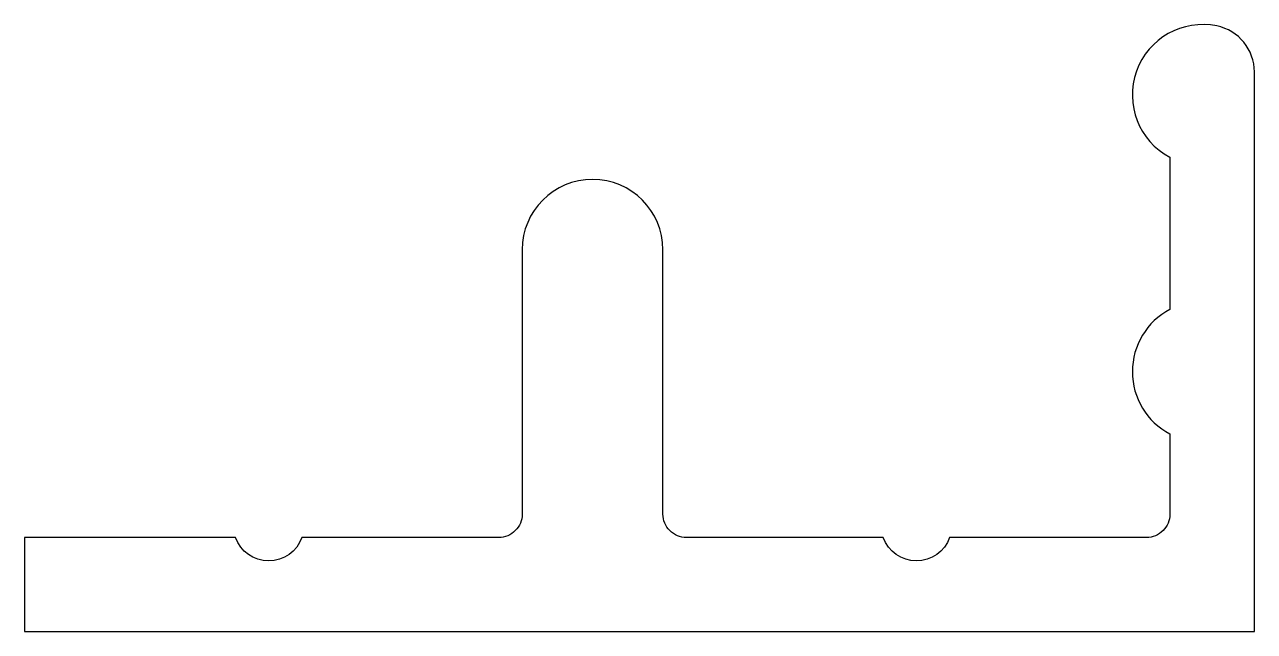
# Model space of a CAD drawing. Extents: x 167 to 193.2, y 231 to 243.9.
import ezdxf

# ---------------------------------------------------------------- set-up
doc = ezdxf.new("R2010")
doc.units = 0
doc.layers.get('0').update_dxf_attribs({"linetype": 'CONTINUOUS'})

msp = doc.modelspace()

# ---------------------------------------------------------------- linework, layer by layer
msp.add_lwpolyline([(180.637, 233.519), (180.637, 239.149, 1), (177.637, 239.149), (177.637, 233.519, -0.414214), (177.137, 233.019), (172.944, 233.019, -0.707107), (171.53, 233.019), (167.037, 233.019), (167.037, 231.019), (193.237, 231.019), (193.237, 242.939, 0.356394), (192.437, 243.919, 0.867135), (191.437, 241.122), (191.437, 237.88, 0.603023), (191.437, 235.226), (191.437, 233.519, -0.414214), (190.937, 233.019), (186.744, 233.019, -0.707107), (185.33, 233.019), (181.137, 233.019, -0.414214)], format="xyb", close=True)

doc.saveas('drawing.dxf')
